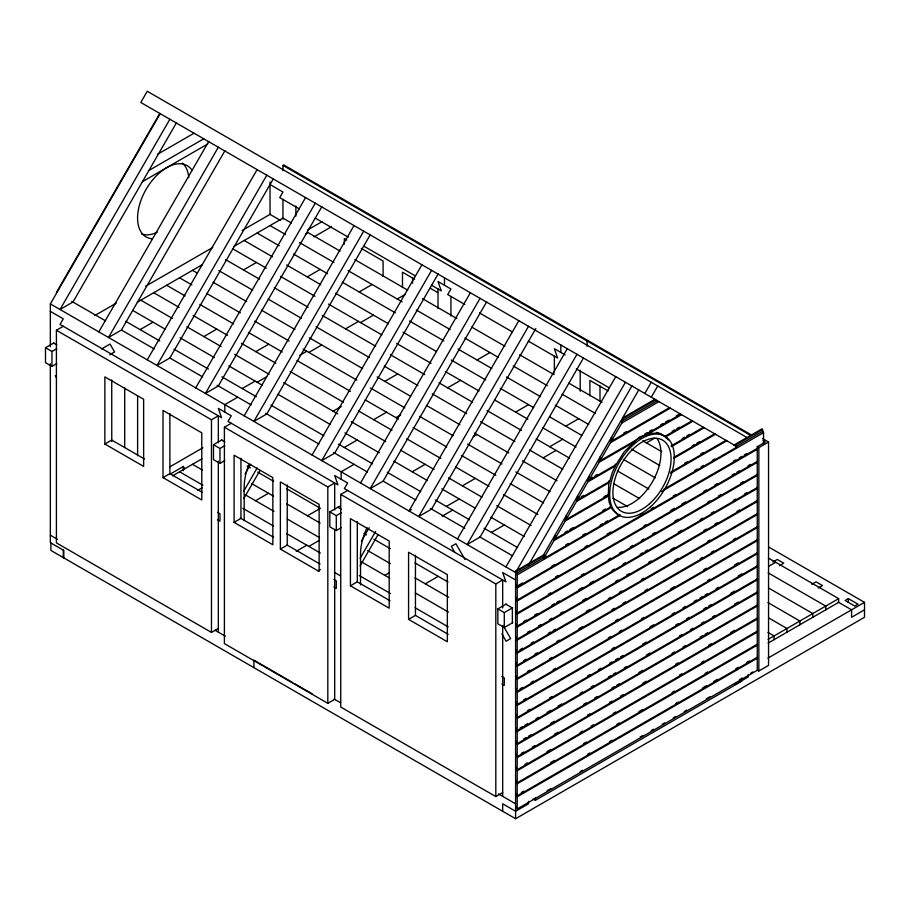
<?xml version="1.0" encoding="UTF-8"?>
<svg xmlns="http://www.w3.org/2000/svg" width="910" height="910" viewBox="0 0 910 910"><rect width="100%" height="100%" fill="white"/><g stroke="black" fill="none" stroke-linecap="round" stroke-linejoin="round"><path stroke-width="1.36" d="M680.76 414.209L640.014 437.733L639.207 437.266L624.226 451.792L616.081 464.612L615.274 464.146L615.467 465.897L612.396 472.279L609.7 481.344L608.892 480.878L608.289 495.222L566.077 519.599L565.269 519.132L566.885 516.334L566.077 515.868M56.409 292.485L159.785 113.431M50.346 346.778L50.346 303.906L160.183 113.659M169.874 119.255L60.037 309.502L72.959 302.04L176.335 122.987M98.803 331.888L208.64 141.641M218.332 147.227L108.495 337.485L121.417 330.023L224.952 150.696M147.261 359.86L257.109 169.613M266.801 175.209L156.952 365.456L169.874 357.994L273.409 178.667M195.718 387.842L305.567 197.595M315.258 203.192L205.41 393.438L218.332 385.976L321.867 206.65M244.176 415.813L354.024 225.566M363.716 231.163L253.879 421.41L266.801 413.948L370.336 234.621M245.063 473.974L250.705 464.214M243.766 491.138L257.166 467.945M243.778 498.589L260.032 470.436M312.073 455.011L421.91 264.764M431.602 270.361L321.765 460.608L334.687 453.146L438.222 273.819M360.531 482.994L470.368 292.736M480.059 298.332L370.222 488.59L383.144 481.128L486.679 301.79M361.406 541.154L369.164 527.72M360.121 558.308L375.625 531.451M360.121 565.758L377.786 535.16M518.825 320.718L408.988 510.965L411.331 509.611M528.517 326.315L418.68 516.562L431.602 509.099L535.842 328.544M457.446 538.947L567.283 348.701M576.974 354.297L467.137 544.544L480.059 537.082L583.435 358.017M505.903 566.919L615.74 376.672M625.432 382.268L515.595 572.515L50.346 303.906M528.517 565.053L632.052 385.726M542.462 556.761L638.763 389.958M577.384 496.28L578.191 496.746L576.576 499.545L577.384 500.011L587.883 481.822L587.883 479.957L589.498 477.159L588.69 476.692M587.883 479.957L588.69 480.423L599.189 462.235L599.189 460.369L600.805 457.571L599.997 457.104M599.189 460.369L599.997 460.835L610.496 442.658L610.496 440.793L612.111 437.994L611.304 437.528M610.496 440.793L611.304 441.259L621.803 423.07L621.803 421.205L623.418 418.407L655.723 399.752M543.463 555.032L544.271 555.498L542.656 558.296L543.463 558.763L553.962 540.574L553.962 538.709L555.578 535.91L554.77 535.444M556.408 537.298L553.962 538.709L554.77 539.175L565.269 520.986L565.269 519.132M566.077 519.599L576.576 501.41L576.576 499.545L578.965 498.157M644.815 393.461L651.276 382.268M651.276 397.192L657.737 385.999M157.51 154.313L194.057 133.213M148.921 170.466L203.749 138.809M142.46 181.659L207.798 143.939M282.953 170.636L282.953 165.415L283.761 164.949L751.649 435.094M218.332 628.446L211.473 632.416L56.409 542.883L56.409 330.25L63.268 326.292M94.811 315.542L116.184 303.201M145.725 286.149L212.701 247.475M242.174 230.469L270.418 214.157M56.807 363.59L51.961 366.389L45.5 362.658L45.5 347.745L53.986 342.842M45.5 347.745L51.961 351.465L56.807 348.678M137.274 302.211L202.282 264.685M233.608 246.599L282.953 218.116L291.337 222.95M101.51 348.974L110.03 344.06L114.603 351.965L109.735 354.775M307.58 230.002L322.117 221.608M140.106 329.625L153.028 322.163M243.482 269.929L256.404 262.478M305.749 233.984L308.103 232.63L340.078 251.092M313.973 236.862L331.388 226.806M203.84 336.575L216.762 329.113M307.227 276.89L320.149 269.428M255.801 351.647L268.723 344.196M359.177 291.962L372.11 284.512M104.866 444.034L143.632 466.409L143.632 399.262L104.866 376.888L104.866 444.034L111.725 440.065L144.44 458.947M242.185 388.559L255.107 381.097M299.754 355.321L306.795 351.249M345.561 328.874L358.483 321.412M397.26 299.026L405.473 294.283M257.143 382.268L266.55 376.842M308.843 352.432L321.765 344.97M360.531 322.584L373.453 315.122M237.715 397.17L224.793 404.632L224.793 412.082M56.409 330.25L211.473 419.783L218.332 415.813L218.332 442.749M334.687 529.381L334.687 699.358L327.816 703.316L224.395 643.609L224.395 427.245L231.254 423.275M169.658 466.944L202.885 447.754M224.793 460.585L219.947 463.383L213.486 459.652L213.486 444.728L221.972 439.837M163.015 477.602L201.781 499.988L201.781 432.841L163.015 410.455L163.015 477.602L169.874 473.644L202.589 492.526M170.022 474.19L183.354 466.5L184.559 468.593M172.525 475.85L201.895 458.89M213.486 444.728L219.947 448.459L224.793 445.661M333.117 411.206L341.341 406.463M384.805 381.37L397.727 373.908M197.675 490.365L202.373 487.658M373.635 419.681L386.557 412.219M477.011 359.996L489.933 352.534M344.264 447.492L357.186 440.03M395.952 417.644L400.65 414.937M447.64 387.808L460.562 380.346M255.528 500.716L268.461 493.254M234.086 522.363L272.852 544.749L272.852 477.602L234.086 455.216L234.086 522.363L240.945 518.404L240.945 458.253M354.07 464.339L341.148 471.801L341.148 479.263M224.395 427.245L327.816 486.952L334.687 482.994L334.687 509.862M587.883 340.533L587.075 341L587.075 346.232M502.673 792.61L495.813 796.568L340.738 707.047L340.738 494.414L347.609 490.456M307.489 515.788L320.411 508.326L286.536 488.761M341.148 527.755L336.302 530.553L329.841 526.822L329.841 511.898L339.532 506.301M329.841 511.898L336.302 515.629L341.148 512.83M412.219 471.801L425.141 464.339M473.302 436.527L476.829 434.491M515.595 412.116L528.517 404.654M280.371 549.083L319.137 571.469L319.137 504.322L280.371 481.936L280.371 549.083L287.23 545.124L287.23 484.973M296.228 551.335L306.795 545.226M308.843 546.409L319.41 540.301M462.382 485.838L475.304 478.376M565.758 426.153L578.68 418.691M318.125 570.889L320.411 569.569M446.344 506.426L459.266 498.964M549.72 446.742L562.642 439.28M442.112 516.186L452.691 510.089M543.145 457.866L556.067 450.404M654.916 399.285L622.611 417.94L623.418 418.407M621.803 421.205L657.338 400.684M621.803 423.07L658.954 401.617M350.43 585.812L389.196 608.187L389.196 541.04L350.43 518.666L350.43 585.812L357.3 581.843L390.003 600.725M623.816 433.092L626.239 431.693M611.304 441.259L669.453 407.68M610.496 442.658L670.26 408.146M384.805 575.347L389.503 572.629M644.78 434.047L647.203 432.648M649.638 431.249L652.06 429.85M660.546 424.947L662.969 423.548M665.403 422.149L669.032 420.045M676.312 415.847L679.952 413.743M599.997 460.835L640.014 437.733M599.189 462.235L633.883 442.203M640.742 437.312L639.935 436.846L646.873 434.707L681.567 414.676M491.377 532.43L504.311 524.968M646.453 442.897L654.677 438.154M590.26 478.58L592.649 477.204M595.026 475.828L597.404 474.451M672.206 431.272L674.583 429.895M676.972 428.519L679.349 427.154M588.69 480.423L616.081 464.612M692.066 420.738L664.675 436.55C659.943 432.432 652.493 432.546 646.873 434.707M587.883 481.822L615.467 465.897M692.874 421.205L665.29 437.13L668.361 439.974M425.323 583.81L438.245 576.36M581.365 496.78L583.754 495.393M682.216 438.552L684.604 437.164M687.005 435.788L689.393 434.4M577.384 500.011L609.7 481.344M671.057 445.934L703.373 427.268M576.576 501.41L609.37 482.471M671.387 446.673L704.181 427.734M603.865 496.837L606.276 495.45M692.157 445.866L694.58 444.467M696.992 443.079L699.403 441.691M673.673 457.468L714.68 433.797M565.269 520.986L608.392 496.087L607.482 494.756L608.289 495.222M673.559 458.469L715.487 434.263M408.579 619.38L447.345 641.766L447.345 574.62L408.579 552.234L408.579 619.38L415.449 615.422L448.152 634.304M564.973 532.35L567.43 530.939M569.876 529.518L573.55 527.402M602.932 510.442L605.378 509.02M684.786 463.179L687.232 461.768M700.7 453.999L703.146 452.577M554.77 539.175L611.076 506.665L609.177 502.445L608.392 496.087M670.897 472.131L725.987 440.326M553.962 540.574L611.418 507.405L612.396 509.577L617.537 514.343L619.403 514.912L543.463 558.763M670.556 473.257L726.794 440.793M768.87 547.149L864.5 602.363L864.5 617.287L515.595 818.727L515.595 571.116L543.691 554.895M733.824 445.126L761.932 428.894L763.547 432.625L763.547 443.409M515.595 571.116L516.402 571.582L544.499 555.362M734.632 445.593L762.739 429.361M340.738 494.414L495.813 583.947L502.673 579.977L502.673 607.96M515.595 584.174L517.21 586.973L517.21 574.847L516.402 573.448L546.33 556.169M565.656 545.022L568.113 543.6M582.889 535.069L585.346 533.647M600.122 525.115L602.67 523.648M605.048 522.272L607.516 520.85M694.842 470.424L697.288 469.014M701.178 466.773L703.635 465.351M712.257 460.38L714.714 458.959M735.655 446.867L762.739 431.226M663.799 489.284L737.293 446.855L140.8 102.466L147.261 91.273L746.985 437.528M517.21 574.847L620.449 515.242L618.595 514.446L619.403 514.912M661.524 491.525L763.547 432.625M762.489 438.552L768.552 442.044L768.552 665.403L758.86 671L757.245 670.067L757.245 446.708L765.321 442.044L763.012 440.713M518.859 585.096L522.533 582.969M551.949 565.986L554.395 564.575M585.039 546.887L587.485 545.465M607.095 534.147L610.769 532.02M640.185 515.049L642.631 513.627M651.207 508.679L653.664 507.257M673.275 495.939L675.72 494.528M733.323 461.268L735.769 459.857M739.455 457.73L741.9 456.32M744.357 454.898L746.803 453.487M517.21 586.973L757.416 448.289M757.245 446.708L758.86 447.64L768.552 442.044M515.595 597.233L517.21 600.031L517.21 587.905L757.416 449.221M512.774 622.645L504.288 627.536L497.827 623.805L497.827 608.892L506.313 603.99M555.623 576.917L558.069 575.507M643.859 525.98L646.316 524.558M670.818 510.408L674.503 508.292M681.852 504.038L685.526 501.922M703.908 491.309L706.365 489.887M714.941 484.939L717.387 483.528M732.095 475.031L734.552 473.621M736.998 472.199L739.455 470.788M748.031 465.829L750.477 464.418M517.21 600.031L757.416 461.347M515.595 610.291L517.21 613.09L517.21 600.964L757.416 462.28M497.827 608.892L504.288 612.623L512.774 607.721M548.264 594.219L550.721 592.808M581.353 575.12L583.81 573.698M608.324 559.548L610.769 558.137M619.346 553.189L621.803 551.767M630.38 546.819L632.825 545.397M641.413 540.449L643.859 539.038M652.436 534.079L654.893 532.668M674.503 521.339L678.178 519.223M707.582 502.24L710.039 500.83M718.616 495.87L721.073 494.46M740.672 483.142L743.129 481.72M517.21 613.09L757.416 474.406M515.595 623.339L517.21 626.137L517.21 614.022L757.416 475.338M523.762 621.428L526.207 620.017M534.784 615.058L537.241 613.647M551.949 605.161L554.395 603.74M556.852 602.329L559.297 600.907M578.908 589.589L582.582 587.462M589.93 583.219L593.616 581.103M611.998 570.49L614.443 569.068M623.02 564.12L625.477 562.698M640.185 554.213L642.631 552.802M645.088 551.38L647.533 549.97M678.178 532.282L681.852 530.155M700.234 519.542L702.691 518.131M711.267 513.172L713.713 511.761M733.323 500.443L735.769 499.021M744.357 494.073L746.803 492.651M517.21 626.137L757.416 487.464M515.595 636.397L517.21 639.195L517.21 627.07L757.416 488.397M527.436 632.359L529.882 630.948M538.458 626L540.915 624.579M549.492 619.63L551.949 618.208M560.526 613.26L562.971 611.85M582.582 600.52L586.256 598.405M615.672 581.422L618.117 580M626.706 575.052L629.151 573.641M648.762 562.312L651.207 560.901M670.818 549.583L674.503 547.456M703.908 530.473L706.365 529.063M714.941 524.103L717.387 522.693M736.998 511.374L739.455 509.953M517.21 639.195L757.416 500.511M515.595 649.456L517.21 652.254L517.21 640.128L757.416 501.444M520.076 649.66L522.533 648.25M531.11 643.302L533.556 641.88M548.264 633.394L550.721 631.972M553.166 630.562L555.623 629.151M586.256 611.452L589.93 609.336M608.324 598.723L610.769 597.301M619.346 592.353L621.803 590.943M641.413 579.613L643.859 578.203M674.503 560.514L678.178 558.387M707.582 541.404L710.039 539.994M517.21 652.254L757.416 513.57M515.595 662.514L517.21 665.312L517.21 653.187L757.416 514.503M523.762 660.603L526.207 659.181M534.784 654.233L537.241 652.811M556.852 641.493L559.297 640.083M578.908 628.764L582.582 626.637M611.998 609.654L614.443 608.244M623.02 603.284L625.477 601.874M645.088 590.556L647.533 589.134M700.234 558.706L702.691 557.295M711.267 552.347L713.713 550.925M733.323 539.607L735.769 538.197M517.21 665.312L757.416 526.628M515.595 675.573L517.21 678.371L517.21 666.245L757.416 527.561M527.436 671.534L529.882 670.113M549.492 658.794L551.949 657.384M615.672 620.586L618.117 619.175M670.818 588.747L674.503 586.631M703.908 569.649L706.365 568.227M517.21 678.371L757.416 539.687M515.595 688.631L517.21 691.418L517.21 679.304L757.416 540.62M520.076 688.836L522.533 687.414M531.11 682.466L533.556 681.055M553.166 669.726L555.623 668.315M608.324 637.887L610.769 636.477M619.346 631.517L621.803 630.107M641.413 618.789L643.859 617.367M707.582 580.58L710.039 579.158M734.552 565.008L738.226 562.892M517.21 691.418L757.416 552.745M515.595 701.678L517.21 704.476L517.21 692.351L757.416 553.678M523.762 699.767L526.207 698.357M611.998 648.819L614.443 647.408M649.99 626.888L653.664 624.772M672.046 614.159L674.503 612.737M683.08 607.789L685.526 606.367M694.103 601.419L696.559 599.997M700.234 597.881L702.691 596.46M705.136 595.049L707.582 593.639M716.17 588.679L718.616 587.268M738.226 575.95L741.9 573.823M517.21 704.476L757.416 565.804M515.595 714.737L517.21 717.535L517.21 705.409L757.416 566.737M772.965 561.948L777.277 559.468L783.737 563.199L779.426 565.679M768.631 566.338L775.673 562.266M527.436 710.699L529.882 709.288M549.492 697.97L551.949 696.548M587.485 676.028L589.93 674.617M598.518 669.669L600.964 668.247M609.541 663.299L611.998 661.877M615.672 659.761L618.117 658.339M620.574 656.929L623.02 655.507M642.631 644.189L646.316 642.073M675.72 625.09L678.178 623.668M686.754 618.72L689.2 617.31M703.908 608.813L706.365 607.402M708.81 605.98L711.267 604.57M730.878 593.252L734.552 591.125M517.21 717.535L757.416 578.851M515.595 727.795L517.21 730.593L517.21 718.468L757.416 579.784M520.076 728L522.533 726.589M524.979 725.168L527.436 723.757M536.013 718.809L538.458 717.387M547.047 712.439L550.721 710.312M558.069 706.069L561.743 703.942M580.136 693.329L582.582 691.918M591.159 686.97L593.616 685.548M608.324 677.063L610.769 675.641M613.226 674.23L615.672 672.808M624.249 667.86L626.706 666.45M646.316 655.12L649.99 653.005M679.395 636.022L681.852 634.611M690.428 629.652L692.885 628.241M701.462 623.282L703.908 621.871M712.485 616.912L714.941 615.501M734.552 604.183L738.226 602.056M517.21 730.593L757.416 591.909M515.595 740.854L517.21 743.652L517.21 731.526L757.416 592.842M523.762 738.943L526.207 737.521M528.664 736.11L531.11 734.688M550.721 723.37L554.395 721.243M583.81 704.272L586.256 702.85M594.833 697.902L597.29 696.48M611.998 687.994L614.443 686.584M616.9 685.162L619.346 683.751M638.957 672.422L642.631 670.306M672.046 653.323L674.503 651.913M683.08 646.953L685.526 645.543M700.234 637.045L702.691 635.635M705.136 634.224L707.582 632.803M517.21 743.652L757.416 604.968M515.595 753.912L517.21 756.711L517.21 744.585L757.416 605.901M811.731 584.334L816.042 581.843L822.504 585.574L818.192 588.065M521.305 753.412L523.762 751.99M532.339 747.042L534.784 745.62M554.395 734.302L558.069 732.186M587.485 715.203L589.93 713.781M609.541 702.463L611.998 701.053M620.574 696.093L623.02 694.683M642.631 683.364L646.316 681.237M675.72 664.255L678.178 662.844M708.81 645.156L711.267 643.734M730.878 632.416L734.552 630.289M517.21 756.711L757.416 618.027M515.595 766.959L517.21 769.758L517.21 757.643L757.416 618.959M524.979 764.343L527.436 762.933M547.047 751.603L550.721 749.487M580.136 732.505L582.582 731.083M591.159 726.135L593.616 724.724M613.226 713.394L615.672 711.984M679.395 675.186L681.852 673.775M701.462 662.457L703.908 661.035M517.21 769.758L757.416 631.085M515.595 780.018L517.21 782.816L517.21 770.69L757.416 632.018M550.721 762.534L554.395 760.419M583.81 743.436L586.256 742.025M616.9 724.337L619.346 722.915M638.957 711.597L642.631 709.47M672.046 692.487L674.503 691.077M705.136 673.389L707.582 671.978M517.21 782.816L757.416 644.132M515.595 793.076L517.21 795.875L517.21 783.749L757.416 645.065M768.165 639.332L838.656 598.632L838.656 602.363L768.165 643.063M848.347 598.632L845.117 600.498L854.808 606.094L858.039 604.229L848.347 598.632L848.347 602.363M521.305 792.576L523.762 791.165M587.485 754.367L589.93 752.957M609.541 741.639L611.998 740.217M675.72 703.43L678.178 702.008M702.691 687.858L706.365 685.742M713.713 681.488L717.387 679.372M735.769 668.759L738.226 667.337M746.803 662.389L749.26 660.967M517.21 795.875L757.416 657.191M515.595 806.135L517.21 808.933L517.21 796.807L757.416 658.123M767.892 658.146L864.5 602.363M547.047 790.779L550.721 788.652M580.136 771.669L582.582 770.258M640.185 736.998L642.631 735.587M651.207 730.628L653.664 729.217M662.241 724.269L664.698 722.847M673.275 717.899L675.72 716.477M684.297 711.529L686.754 710.118M706.365 698.789L710.039 696.673M739.455 679.69L741.9 678.268M750.477 673.32L752.934 671.91M517.21 808.933L757.416 670.249M735.28 684.434L748.202 676.972L748.202 674.481M864.5 609.825L851.578 617.287L851.578 609.825L838.099 602.045M533.101 798.98L535.387 800.299L742.139 680.93L742.139 678.087M282.953 165.415L750.841 435.56M762.739 443.352L763.547 443.818M270.031 184.537L282.953 191.999L279.723 197.595L299.299 208.902M565.133 354.911L554.361 348.701L557.591 358.028L528.289 341.102M315.201 218.081L348.246 237.157M364.159 246.337L415.551 276.014M431.454 285.205L441.248 290.847L438.017 281.531L450.939 288.982L447.709 294.578L464.805 304.452M479.456 312.915L512.421 331.945M576.292 368.823L609.336 387.899M346.755 240.024L344.333 238.625L344.333 244.221M361.293 248.419L383.099 261.011L383.099 276.401M414.596 279.199L402.482 272.204L402.482 287.583M430.339 288.288L437.608 292.485M608.073 390.902L589.896 380.403L589.896 395.793M661.82 434.468L662.628 434.935M354.832 259.612L407.714 290.142M422.479 298.662L456.911 318.546M471.676 327.065L504.879 346.244M519.633 354.763L554.076 374.647M568.83 383.167L602.033 402.334M280.599 220.482L270.031 214.385L270.031 182.045M270.031 225.566L285.592 234.564M299.538 242.617L333.981 262.489M348.064 270.623L402.174 301.87M416.291 310.014L450.143 329.557M464.896 338.076L498.521 357.493M513.251 365.991L547.297 385.658M562.062 394.178L595.481 413.47M642.801 440.793L661.661 451.678M257.109 233.028L279.245 245.814M293.475 254.026L327.532 273.694M342.308 282.225L395.247 312.79M409.5 321.025L443.875 340.863M458.037 349.042L491.741 368.493M506.46 377.002L540.517 396.658M555.293 405.189L588.702 424.481M631.46 449.165L659.761 465.499M244.176 240.49L272.5 256.836M286.616 264.992L320.764 284.705M335.54 293.236L388.479 323.801M402.982 332.173L436.493 351.522M451.269 360.053L485.735 379.959M500.216 388.308L533.749 407.669M549.435 416.735L581.717 435.367M623.282 459.368L655.359 477.887M232.46 248.646L266.243 268.154M280.507 276.39L314.974 296.285M328.521 304.111L381.859 334.903M396.612 343.423L431.044 363.306M445.445 371.61L479.013 390.993M494.676 400.036L527.902 419.214M542.667 427.745L576.03 447.003M617.378 470.879L648.864 489.057M768.37 558.058L838.656 598.632M225.521 259.566L259.475 279.165M274.228 287.685L308.115 307.25M322.197 315.383L375.648 346.232M390.379 354.741L424.742 374.579M439.041 382.837L472.608 402.22M486.998 410.524L521.441 430.407M536.195 438.927L569.546 458.185M613.647 483.642L639.571 498.612M768.154 572.856L825.734 606.094L825.734 609.825M218.753 270.577L252.696 290.176M268.143 299.083L301.346 318.261M316.089 326.77L369.403 357.55M384.179 366.082L417.952 385.59M432.193 393.802L466.671 413.709M480.548 421.728L514.912 441.566M529.449 449.95L562.744 469.173M612.908 498.134L627.672 506.665M768.62 588.042L812.812 613.556L812.812 617.287M611.076 506.665L610.269 506.199L611.418 507.405M192.488 270.338L197.413 273.182M213.099 282.236L246.667 301.608M261.432 310.139L294.931 329.477M309.446 337.86L362.646 368.573M377.138 376.945L410.66 396.294M426.369 405.36L459.903 424.72M474.372 433.08L508.826 452.975M522.363 460.79L557.034 480.798M767.892 602.545L799.89 621.018L799.89 624.749M179.566 277.8L191.885 284.898M206.65 293.429L240.388 312.903M254.663 321.15L289.141 341.057M303.11 349.122L356.834 380.141M370.37 387.956L404.836 407.851M419.601 416.382L453.157 435.742M467.603 444.091L502.058 463.986M515.822 471.926L550.061 491.696M768.506 617.822L786.968 628.48L786.968 632.211M166.644 285.262L185.094 295.909M199.859 304.429L233.608 323.914M248.373 332.434L282.225 351.988M296.956 360.485L350.452 391.38M365.206 399.899L398.409 419.066M413.174 427.586L446.696 446.935M461.427 455.444L495.791 475.282M510.203 483.608L543.577 502.877M767.915 632.404L774.046 635.942L774.046 639.662M153.722 292.713L179.179 307.421M193.079 315.44L227.511 335.324M241.389 343.332L275.855 363.226M290.165 371.496L343.571 402.322M358.347 410.854L392.039 430.305M406.77 438.813L440.827 458.481M455.603 467.012L489 486.293M503.537 494.676L537.901 514.514M140.8 300.175L172.32 318.375M186.868 326.781L221.085 346.528M234.621 354.343L269.098 374.249M283.613 382.621L337.758 413.891M351.294 421.705L385.76 441.6M400.525 450.132L434.07 469.492M448.528 477.841L482.016 497.178M496.746 505.676L531.11 525.525M132.667 310.401L165.324 329.261M180.089 337.781L214.521 357.664M228.831 365.922L262.489 385.351M278.073 394.349L330.125 424.413M344.89 432.933L379.322 452.805M393.757 461.142L427.29 480.503M441.76 488.852L475.088 508.099M490.911 517.233L524.205 536.456M125.739 321.321L159.785 340.977M173.992 349.178L208.424 369.062M221.949 376.865L256.313 396.714M271.043 405.212L323.812 435.685M338.543 444.182L372.554 463.816M387.307 472.335L420.773 491.662M435.276 500.034L469.469 519.781M484.075 528.21L517.619 547.57M71.753 301.346L105.674 320.923M121.417 330.023L154.131 348.905M169.874 357.994L202.589 376.888M217.126 385.271L251.046 404.859M265.583 413.254L318.932 444.046M333.47 452.452L367.39 472.028M383.144 481.128L415.847 500.011M430.407 508.417L464.783 528.255M479.513 536.764L512.66 555.896M50.346 311.368L63.268 318.83L60.037 324.426L221.562 417.679L218.332 408.363L231.254 415.813L228.023 421.41L337.917 484.859L334.687 475.532L347.609 482.994L344.378 488.59L505.903 581.843L502.673 572.515L515.595 579.977M53.576 343.081L56.807 344.947M221.562 440.065L224.793 441.93M337.917 507.234L341.148 509.099M505.903 604.229L512.364 607.96L512.364 622.872M247.179 466.045L250.318 467.854M257.689 472.119L273.683 481.344M364.011 533.499L366.468 534.921M373.851 539.175L390.379 548.719M414.926 562.892L448.061 582.025M251.478 483.449L273.375 496.098M286.582 503.719L320.161 523.102M367.629 550.516L390.333 563.62M414.96 577.839L448.641 597.279M192.488 464.316L202.338 470.004M245.427 494.881L274.001 511.374M287.287 519.041L319.558 537.673M361.145 561.686L389.73 578.191M415.29 592.945L448.528 612.134M179.566 471.778L202.964 485.28M242.845 508.303L273.591 526.06M286.673 533.613L320.331 553.041M359.302 575.541L390.424 593.513M415.028 607.721L448.232 626.888M240.251 517.995L273.66 537.287M286.969 544.976L320.115 564.109M334.425 572.367L340.442 575.848M217.501 512.319L219.947 513.74L219.947 521.202L217.501 519.781M333.845 579.499L336.302 580.91L336.302 588.372L333.845 586.961M501.831 676.483L504.288 677.904L504.288 685.366L501.831 683.945M50.346 535.194L57.398 539.266M214.965 630.232L225.384 636.249M334.141 699.039L340.556 702.747M498.43 793.895L515.595 803.803M292.69 682.568L253.879 660.159L253.913 667.644M295.067 683.933L312.073 693.761M515.595 818.727L50.892 550.436L50.892 542.974M516.402 586.506L517.21 587.905M516.402 599.565L517.21 600.964M516.402 612.623L517.21 614.022M516.402 625.67L517.21 627.07M516.402 638.729L517.21 640.128M465.033 559.559L455.91 543.748L451.337 546.387L454.852 552.461M503.651 626.433L510.669 638.592L506.096 641.231L501.888 633.929M516.402 651.788L517.21 653.187M516.402 664.846L517.21 666.245M516.402 677.904L517.21 679.304M516.402 690.952L517.21 692.351M516.402 704.01L517.21 705.409M516.402 717.069L517.21 718.468M516.402 730.127L517.21 731.526M516.402 743.186L517.21 744.585M516.402 756.244L517.21 757.643M516.402 769.291L517.21 770.69M516.402 782.35L517.21 783.749M516.402 795.408L517.21 796.807M55.271 375.671L56.579 377.934M758.86 447.64L758.86 671M599.997 385.772L599.997 401.151M580.205 370.211L580.205 391.3M560.822 344.97L560.822 352.432M554.361 356.163L554.361 372.941M535.387 797.467L535.387 800.299M528.517 801.312L528.517 803.803L515.595 811.265L502.673 803.803L502.673 811.265M516.402 571.582L516.402 573.448M504.288 612.623L504.288 627.536M502.673 625.341L502.673 796.341M495.813 583.947L495.813 796.568M450.939 296.444L450.939 316.032M444.478 277.8L444.478 285.251M438.017 288.982L438.017 308.57M415.449 555.271L415.449 615.422M412.571 277.561L412.571 283.158M360.531 584.937L360.531 553.871A46.831 27.038 -60 0 1 366.992 527.755M357.3 521.692L357.3 581.843M336.302 515.629L336.302 530.553M327.816 486.952L327.816 703.316M295.875 205.99L295.875 216.091M282.953 199.461L282.953 219.048M244.176 520.6L244.176 486.691A46.831 27.038 -60 0 1 248.737 465.021M219.947 448.459L219.947 463.383M218.332 461.177L218.332 632.177M211.473 419.783L211.473 632.416M183.354 466.5L183.354 470.697M169.874 413.481L169.874 473.644M137.615 396.043L137.615 455.728M124.693 387.865L124.693 447.549M111.725 379.914L111.771 441.509M63.814 557.887L63.814 550.425L50.346 542.656L50.346 363.784M63.268 550.118L63.268 557.568M51.961 351.465L51.961 366.389M656.349 432.398A45.682 26.379 -60 0 1 661.604 434.275M152.106 238.738A41.121 23.74 -60 0 1 146.089 189.394A41.121 23.74 -60 0 1 191.828 169.942M182.375 163.129A41.121 23.74 -60 0 1 188.745 177.666M157.259 232.209A41.121 23.74 -60 0 1 141.482 233.961M657.077 438.552A41.121 23.74 -60 0 1 652.459 481.743A41.121 23.74 -60 0 1 617.355 507.348M649.524 503.787A41.121 23.74 -60 0 0 662.548 440.099A41.121 23.74 -60 0 0 613.909 483.233A41.121 23.74 -60 0 0 649.524 503.787M650.354 506.915A45.682 26.379 -60 0 0 664.835 436.14A45.682 26.379 -60 0 0 610.792 484.063A45.682 26.379 -60 0 0 650.354 506.915"/></g></svg>
